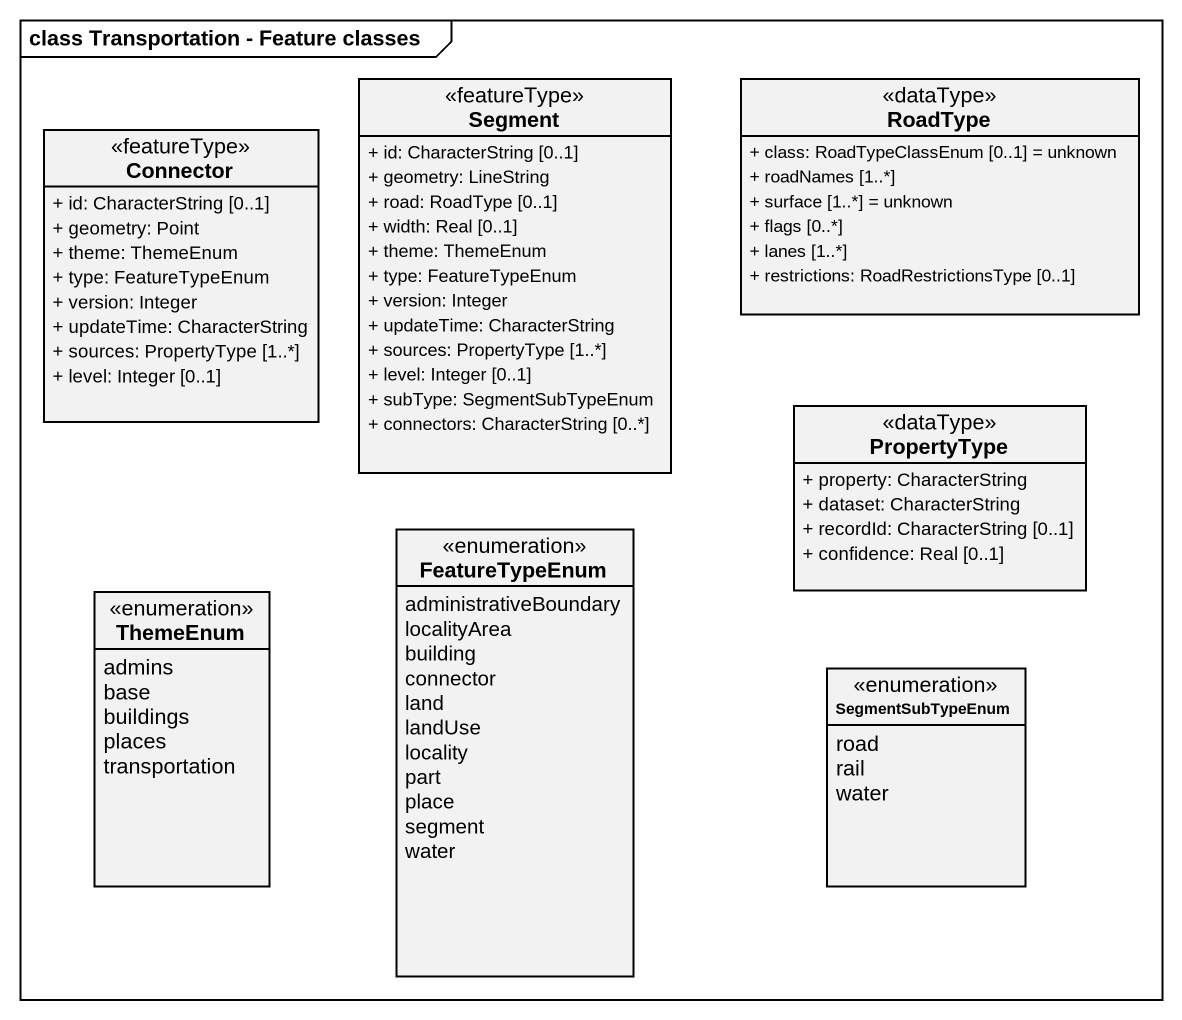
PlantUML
@startuml
mainframe class Transportation - Feature classes
hide circle
hide empty members
skinparam classAttributeIconSize 0
class Segment <<featureType>> {
  + id: CharacterString [0..1]
  + geometry: LineString
  + road: RoadType [0..1]
  + width: Real [0..1]
  + theme: ThemeEnum
  + type: FeatureTypeEnum
  + version: Integer
  + updateTime: CharacterString
  + sources: PropertyType [1..*]
  + level: Integer [0..1]
  + subType: SegmentSubTypeEnum
  + connectors: CharacterString [0..*]
}
class RoadType <<dataType>> {
  + class: RoadTypeClassEnum [0..1] = unknown
  + roadNames [1..*]
  + surface [1..*] = unknown
  + flags [0..*]
  + lanes [1..*]
  + restrictions: RoadRestrictionsType [0..1]
}
class Connector <<featureType>> {
  + id: CharacterString [0..1]
  + geometry: Point
  + theme: ThemeEnum
  + type: FeatureTypeEnum
  + version: Integer
  + updateTime: CharacterString
  + sources: PropertyType [1..*]
  + level: Integer [0..1]
}
class PropertyType <<dataType>> {
  + property: CharacterString
  + dataset: CharacterString
  + recordId: CharacterString [0..1]
  + confidence: Real [0..1]
}
enum ThemeEnum {
  admins
  base
  buildings
  places
  transportation
}
enum FeatureTypeEnum {
  administrativeBoundary
  localityArea
  building
  connector
  land
  landUse
  locality
  part
  place
  segment
  water
}
enum SegmentSubTypeEnum {
  road
  rail
  water
}
@enduml
